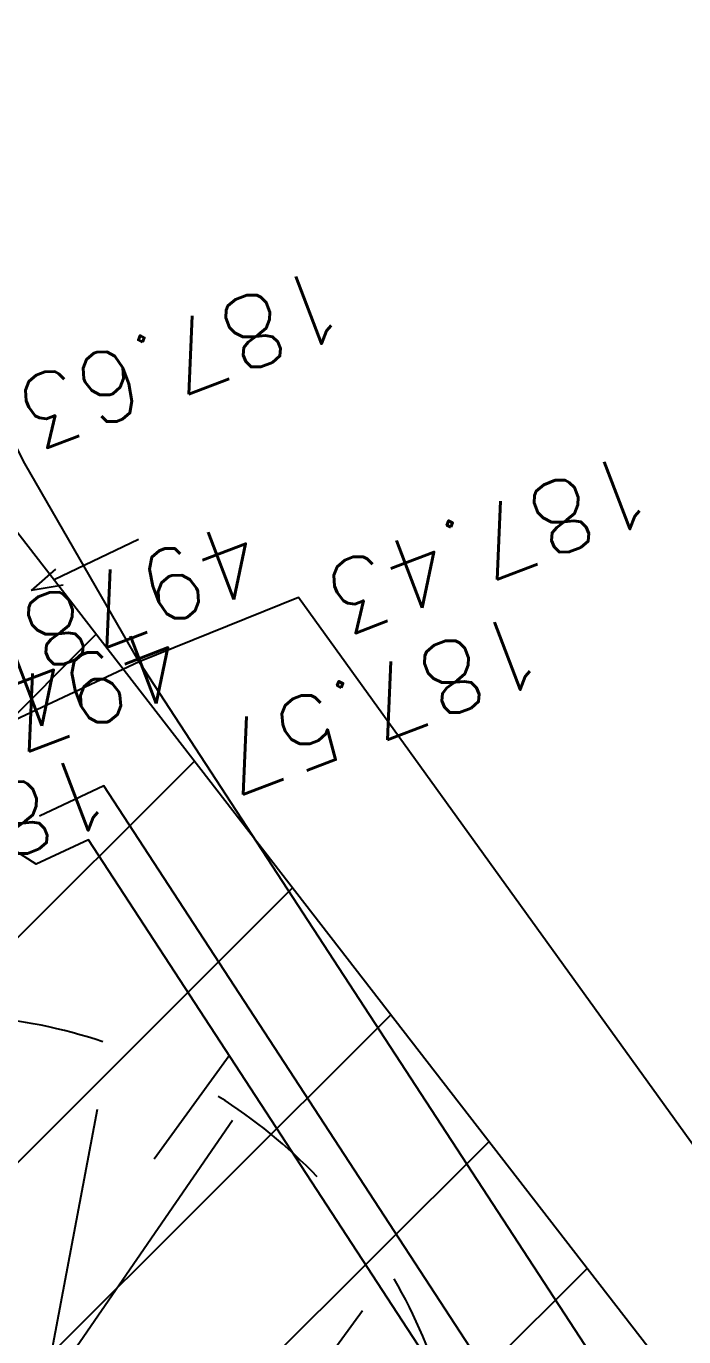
# Model space of a CAD drawing. Header units: centimetres. Extents: x 212517 to 243222, y -357108 to -330212.
# Drawn here: x 229764 to 230074, y -344753 to -344134 of the extents above; entities that cross this region are included whole.
import ezdxf
from ezdxf.enums import TextEntityAlignment as Align
from ezdxf.lldxf.tags import DXFTag

# ---------------------------------------------------------------- set-up
doc = ezdxf.new("R2010")
doc.units = ezdxf.units.CM
doc.layers.get('0').update_dxf_attribs({"color": 252})
for name, color, linetype in [('Fond topo - BAT_ANN', 252, 'Continuous'), ('Fond topo - CLO_MUR', 252, 'Continuous'), ('Fond topo - ESPACE_BOISE', 252, 'Continuous'), ('Fond topo - TAL', 252, 'Continuous'), ('Fond topo - TAL_HAC', 252, 'Continuous'), ('Fond topo - VEG', 252, 'Continuous'), ('Fond topo - Z_500', 252, 'Continuous'), ('prlm-VRD', 2, 'Continuous'), ('SA - EBC', 252, 'Continuous'), ('SA - platelage bois', 252, 'Continuous')]:
    doc.layers.add(name, color=color, linetype=linetype)
for name, color, linetype, plot in [('Fond topo - N', 252, 'Continuous', False), ('Fond topo - NCACHE', 252, 'Continuous', False), ('Fond topo - ZCACHE', 252, 'Continuous', False)]:
    doc.layers.add(name, color=color, linetype=linetype, plot=plot)
doc.layers.add('Fond topo - P', color=252, linetype='Continuous', lineweight=50)
doc.layers.add('Fond topo - VOI', color=252, linetype='Continuous', lineweight=25)
doc.styles.add('SIMPLEX', font='simplex_.ttf', dxfattribs={"height": 1.25})
tags = doc.linetypes.add('L1', pattern=[1.0000000298023224, 0.6000000238418579, -0.4000000059604645]).pattern_tags.tags
tags[6:7] = [DXFTag(74, 4), DXFTag(75, 0), DXFTag(340, '0'), DXFTag(46, 0.0), DXFTag(50, 0.0), DXFTag(44, 0.0), DXFTag(45, 0.0)]
tags[4:5] = [DXFTag(74, 4), DXFTag(75, 0), DXFTag(340, '0'), DXFTag(46, 0.0), DXFTag(50, 0.0), DXFTag(44, 0.0), DXFTag(45, 0.0)]
tags = doc.linetypes.add('L8', pattern=[0.22500000894069674, 0.1500000059604645, -0.07500000298023224]).pattern_tags.tags
tags[6:7] = [DXFTag(74, 4), DXFTag(75, 0), DXFTag(340, '0'), DXFTag(46, 0.0), DXFTag(50, 0.0), DXFTag(44, 0.0), DXFTag(45, 0.0)]
tags[4:5] = [DXFTag(74, 4), DXFTag(75, 0), DXFTag(340, '0'), DXFTag(46, 0.0), DXFTag(50, 0.0), DXFTag(44, 0.0), DXFTag(45, 0.0)]

# ---------------------------------------------------------------- blocks, each defined once
blk = doc.blocks.new('ESC01')
at = {"ltscale": 2}
for p, q in [((1.338104, 0), (0, 0)), ((1.257547, 0.126415), (1.7, 0)), ((1.257547, -0.126415), (1.7, 0))]:
    blk.add_line(p, q, dxfattribs=at)
blk = doc.blocks.new('PTOPO')
at = {"layer": 'Fond topo - NCACHE', "style": 'SIMPLEX'}
blk.add_attdef('MAT', text='', height=0.34, dxfattribs=at).set_placement((0.09999999986030161, -0.09999999962747097), align=Align.TOP_LEFT)
at = {"layer": 'Fond topo - ZCACHE', "style": 'SIMPLEX'}
blk.add_attdef('ALT', (0.09999999986030161, 0.09999999962747097), '', height=0.34, dxfattribs=at)
blk = doc.blocks.new('VEG12')
at = {"ltscale": 2}
for p, q in [((-0.05265807700000003, -0.029192154), (-0.412380265, -0.256628677)), ((-0.151821475, -0.09483882200000002), (-0.2999525240000001, -0.315936062))]:
    blk.add_line(p, q, dxfattribs=at)
for start, end in [(173.0769230068974, 186.9230769931026), (200.7692310571047, 214.6153850641662), (228.4615380795054, 242.3076921006177)]:
    blk.add_arc((0, 0), 0.496982058, start, end, dxfattribs=at)
blk = doc.blocks.new('A$C1F970F0F')
at = {"layer": 'SA - EBC'}
h = blk.add_hatch(dxfattribs=at)
h.set_pattern_fill('_USER', color=256, scale=74.99999999999999, angle=-325.7236014113932, style=0, pattern_type=0)
h.set_pattern_definition([(34.27639858860678, (-277130161.1279894, -473864756.7787022), (-42.238928459823, 61.97477650275113), [])])
edge = h.paths.add_edge_path()
edge.add_line((5801.470568619522, -3162.013069131843), (4083.559282644929, -3271.123614088357))
edge.add_line((4083.559282644929, -3271.123614088356), (4014.481307725509, -3717.332461968055))
edge.add_line((4014.48130772551, -3717.332461968055), (3135.517961824245, -3810.19300101904))
edge.add_line((3135.517961824245, -3810.19300101904), (2274.245008604417, -3693.648081323564))
edge.add_line((2274.245008604417, -3693.648081323564), (1554.636776175834, -3420.099318784944))
edge.add_arc((2508.775769578408, -2315.674454232369), 1459.498372788833, 157.1868533427094, 229.1754823893534, ccw=False)
edge.add_arc((1966.013830892235, -2087.371785851423), 870.6752834691503, 94.3015183869224, 157.1868533106914, ccw=False)
edge.add_line((1900.708697991695, -1219.149067345796), (2859.239020416566, -1223.495634912559))
edge.add_arc((3100.860739749298, 1265.329539486049), 2500.526305395239, 264.4549516394795, 302.9422754293212)
edge.add_arc((4209.331858878893, -445.3369775435177), 462.1229708170858, 302.9422754305585, 376.8336969250394)
edge.add_arc((2214.122706379954, -1049.006753214115), 2546.655714682971, 16.8336969158998, 38.14703645440247)
edge.add_arc((3041.32627014761, -399.2990096244524), 1494.806919462396, 38.14703657403813, 72.97328584086019)
edge.add_line((3479.031970107599, 1029.988031775616), (2182.437305702805, 1414.38613606858))
edge.add_line((2182.437305702805, 1414.38613606858), (1056.590900019184, 1822.819186472099))
edge.add_arc((1766.412018482452, 3779.442320525911), 2081.398594438606, 212.7495497786225, 250.0603089288685, ccw=False)
edge.add_line((15.86575126143373, 2653.472571668582), (-104.0907319930869, 3091.26353710603))
edge.add_line((-104.0907319930869, 3091.26353710603), (-169.6986146466322, 3639.54836895815))
edge.add_line((-169.6986146466322, 3639.548368958149), (-35.58090533515337, 6158.014854826562))
edge.add_arc((-194.3533792400212, 7143.826589584332), 998.5156357593988, 279.1493507374978, 373.962283499627)
edge.add_arc((2392.201579171132, 7786.918955579627), 1666.786287877102, 172.6269749467245, 193.9622835974407, ccw=False)
edge.add_arc((-45.50651600643437, 8102.354993671941), 791.2455775503726, -7.373025019439765, 16.43829965925021)
edge.add_line((713.3969204091394, 8326.263765657093), (486.7428317772967, 9142.81155059313))
edge.add_line((486.7428317772967, 9142.811550593131), (1338.845530021721, 9564.23852196786))
edge.add_line((1338.845530021721, 9564.23852196786), (1632.623584095551, 8945.24637913095))
edge.add_line((1632.623584095551, 8945.246379130947), (1394.029444699765, 8829.874494032001))
edge.add_line((1394.029444699765, 8829.874494032001), (1731.997733793977, 8131.230781666551))
edge.add_arc((1233.216649704336, 7889.945865525577), 554.0766919865823, -19.640967550384175, 25.815335324856676, ccw=False)
edge.add_line((1755.055695752756, 7703.706797235046), (1558.214479468655, 6807.520788570679))
edge.add_line((1558.214479468655, 6807.52078857068), (1570.021725572625, 6609.158708993335))
edge.add_line((1570.021725572625, 6609.158708993335), (1852.913141606868, 5734.125706863067))
edge.add_line((1852.913141606869, 5734.125706863067), (2726.748207475315, 4020.986816292172))
edge.add_line((2726.748207475315, 4020.986816292172), (3802.352916265851, 4004.947770972833))
edge.add_arc((8355.58168857983, 5950.706307988518), 4951.552134169374, 203.138762427905, 230.8301436200186)
edge.add_arc((13583.66465597079, 12367.85935474512), 13228.79229856088, 230.8301435441083, 233.1638398044412)
edge.add_line((5652.622255943647, 1780.153648245416), (4998.697813068342, 1820.441475819727))
edge.add_line((4998.697813068342, 1820.441475819727), (4863.841220233488, 767.0816613875431))
edge.add_line((4863.841220233488, 767.0816613875434), (5595.355488733695, 631.185878681516))
edge.add_line((5595.355488733695, 631.1858786815158), (5852.747939948536, -2020.707044821664))
edge.add_line((5852.747939948536, -2020.707044821665), (5881.394298709887, -2966.563612924887))
edge.add_line((5881.394298709887, -2966.563612924887), (5801.470568619523, -3162.013069131842))
at = {"layer": 'SA - platelage bois'}
h = blk.add_hatch(dxfattribs=at)
h.set_pattern_fill('PASSERELLE', color=256, scale=150, angle=-79.57359988551433, style=0, pattern_type=2)
h.set_pattern_definition([(280.4264001144857, (-277130161.1279894, -473864756.7787022), (55.32121061969438, 10.17969329456503), []), (280.4264001144857, (-277130142.6875859, -473864753.3854711), (55.32121061969438, 10.17969329456503), [18.75, -18.75]), (280.4264001144857, (-277130124.2471823, -473864749.99224), (55.32121061969438, 10.17969329456503), [18.75, -18.75])])
edge = h.paths.add_edge_path()
edge.add_line((2725.901062089127, 6012.528431313086), (2386.630692397103, 5926.530662444159))
edge.add_line((2386.630692397103, 5926.530662444159), (2509.249471633509, 5442.786500679929))
edge.add_line((2509.249471633509, 5442.786500679929), (2850.073478335894, 5527.679485610714))
at = {"layer": 'Fond topo - BAT_ANN', "ltscale": 2, "flags": 128}
for points in [[(2078.790872114182, 5309.014268106743), (2043.222072811403, 5411.196387657827), (1949.27825250494, 5735.525143899209), (1873.882596901186, 6066.475251613846), (1852.072550426782, 6171.223984070048)], [(2078.790872114182, 5309.014268106743), (2007.53972659059, 5290.836340538137), (1896.896320869615, 5640.917108505732)]]:
    blk.add_lwpolyline(points, dxfattribs=at)
at = {"layer": 'Fond topo - CLO_MUR', "ltscale": 2, "flags": 128}
for points in [[(3210.806780600868, 3655.560700736976), (2967.47607868367, 3852.247976098117), (2806.124080487538, 4009.722052395067), (2483.105938503675, 4426.406660257979), (2293.115390969659, 4788.92082265986), (2078.790872079524, 5309.014267923731), (2007.53972659059, 5290.836340538137)], [(3185.690594999554, 3616.714062519209), (2936.886427587082, 3817.825609500645), (2771.71810132509, 3979.024292373781), (2444.253974394841, 4401.444099320484), (2251.39051342329, 4769.439965430745), (2051.473408426969, 5254.571467959324), (2018.911219276944, 5246.264048859436)]]:
    blk.add_lwpolyline(points, dxfattribs=at)
at = {"layer": 'Fond topo - ESPACE_BOISE', "linetype": 'L1', "ltscale": 2, "flags": 128}
blk.add_lwpolyline([(5801.470568619522, -3162.013069131843), (4083.559282644929, -3271.123614088356), (4014.48130772551, -3717.332461968055), (3135.517961824245, -3810.19300101904), (2274.245008604417, -3693.648081323564), (1554.636776175834, -3420.099318784944, -0.3248648439675891), (1163.447808694293, -1749.787382690587, -0.2814891279475962), (1900.708697991695, -1219.149067345796), (2859.239020416566, -1223.495634912559, 0.1695292870025676), (4460.631470672048, -833.159289007697, 0.3340686001642133), (4651.652558133293, -311.5085830883972, 0.09326601102169153), (4216.884593398947, 524.0158635944096, 0.153138720952933), (3479.031970107599, 1029.988031775616), (2182.437305702805, 1414.38613606858), (1056.590900019184, 1822.819186472099, -0.1642525569996709), (15.86575126143373, 2653.472571668582), (-104.0907319930869, 3091.26353710603), (-169.6986146466322, 3639.548368958149), (-35.58090533515337, 6158.014854826562, 0.4390366150430304), (774.660880078399, 7384.751557306568, -0.09336270405047195), (739.1967976091219, 8000.81547627212, 0.104271961321091), (713.3969204091394, 8326.263765657093), (486.7428317772967, 9142.811550593131), (1338.845530021721, 9564.23852196786), (1632.623584095551, 8945.246379130947), (1394.029444699765, 8829.874494032001), (1731.997733793977, 8131.23078166655, -0.2009829630843761), (1755.055695752756, 7703.706797235046), (1558.214479468655, 6807.52078857068), (1570.021725572625, 6609.158708993335), (1852.913141606869, 5734.125706863067), (2726.748207475315, 4020.986816292172), (3802.352916265851, 4004.947770972833, 0.121417881002313), (5228.074839294609, 2111.882341611708, 0.01018302282179253), (5652.622255943647, 1780.153648245416), (4998.697813068342, 1820.441475819727), (4863.841220233488, 767.0816613875434), (5595.355488733695, 631.1858786815158), (5852.747939948536, -2020.707044821665), (5881.394298709887, -2966.563612924887)], format="xyb", close=True, dxfattribs=at)
at = {"layer": 'Fond topo - TAL', "linetype": 'L8', "ltscale": 2, "flags": 128}
blk.add_lwpolyline([(3068.46633406724, 3685.751229576934), (2923.586579172582, 3802.859362907181), (2756.758979975642, 3965.677440140445), (2427.361816069531, 4390.590812116205), (2233.249262345834, 4760.970027264518), (2039.596250322285, 5230.900685447556), (2013.211437483017, 5224.169267948493), (1971.530552636766, 5263.368652612423), (1862.517178697448, 5605.352517300847)], dxfattribs=at)
at = {"layer": 'Fond topo - TAL_HAC', "ltscale": 2}
for p, q in [((2041.997868002793, 5077.069003100212), (2085.957173862971, 5118.398333452374)), ((1985.432359415528, 4856.932541102779), (2125.316829335666, 4988.448072820659))]:
    blk.add_line(p, q, dxfattribs=at)
at = {"layer": 'Fond topo - VOI', "linetype": 'L8', "ltscale": 2, "flags": 128}
blk.add_lwpolyline([(3263.06660252163, 3715.505841009587), (3285.307576581867, 3741.786778505673), (3203.283475190866, 3811.201955087305), (2888.436678715389, 4077.649809826021), (2620.845431336551, 4399.237204472861), (2384.638580266579, 4840.694237244066), (2158.422420939783, 5324.927421112571), (2078.79087217103, 5309.014267906402)], dxfattribs=at)
at = {"layer": 'Fond topo - BAT_ANN', "ltscale": 2, "xscale": 32.99999999999999, "yscale": 32.99999999999999, "zscale": 99.99999999999997, "rotation": 194.8951031343985}
blk.add_blockref('ESC01', (2089.239731911065, 5366.129028643248), dxfattribs=at)
at = {"layer": 'Fond topo - P', "ltscale": 2}
ref = blk.add_blockref('PTOPO', (2043.222072811403, 5411.196387657827), dxfattribs=dict(at, xscale=99.99999999999994, yscale=99.99999999999994, zscale=99.99999999999994, rotation=190.0656205306617))
ref.add_attrib('MAT', '4975', dxfattribs={"layer": 'Fond topo - N', "color": 0, "ltscale": 2, "height": 33.99999999999999, "rotation": 190.0656204987762, "style": 'SIMPLEX'}).set_placement((2031.628230979503, 5419.294710408185), align=Align.TOP_LEFT)
ref.add_attrib('ALT', '187.63', (2201.170582060277, 5476.966908643083), dxfattribs={"layer": 'Fond topo - Z_500', "color": 0, "ltscale": 2, "height": 33.99999999999999, "rotation": 190.0656204987762, "style": 'SIMPLEX'})
ref = blk.add_blockref('PTOPO', (2158.422420939783, 5324.927421112571), dxfattribs=dict(at, xscale=99.99999999999994, yscale=99.99999999999994, zscale=99.99999999999994, rotation=190.0656205306617))
ref.add_attrib('MAT', '4978', dxfattribs={"layer": 'Fond topo - N', "color": 0, "ltscale": 2, "height": 33.99999999999999, "rotation": 190.0656204987762, "style": 'SIMPLEX'}).set_placement((2146.828579107883, 5333.025743862931), align=Align.TOP_LEFT)
ref.add_attrib('ALT', '187.43', (2327.962862877273, 5363.913062741974), dxfattribs={"layer": 'Fond topo - Z_500', "color": 0, "ltscale": 2, "height": 33.99999999999999, "rotation": 190.0656204987762, "style": 'SIMPLEX'})
ref = blk.add_blockref('PTOPO', (2058.260075359817, 5283.215823343602), dxfattribs=dict(at, xscale=99.99999999999999, yscale=99.99999999999999, zscale=99.99999999999999, rotation=190.0656205306616))
ref.add_attrib('MAT', '4977', dxfattribs={"layer": 'Fond topo - N', "color": 0, "ltscale": 2, "height": 33.99999999999999, "rotation": 190.0656204987762, "style": 'SIMPLEX'}).set_placement((2046.666233527917, 5291.314146093961), align=Align.TOP_LEFT)
ref.add_attrib('ALT', '189.02/mur', (2050.161752613791, 5271.621981534579), dxfattribs={"layer": 'Fond topo - Z_500', "color": 0, "ltscale": 2, "height": 33.99999999999999, "rotation": 190.0656204987762, "style": 'SIMPLEX'})
ref = blk.add_blockref('PTOPO', (2113.248387155982, 5283.516830058159), dxfattribs=dict(at, xscale=99.99999999999994, yscale=99.99999999999994, zscale=99.99999999999994, rotation=190.0656205306617))
ref.add_attrib('MAT', '4979', dxfattribs={"layer": 'Fond topo - N', "color": 0, "ltscale": 2, "height": 33.99999999999999, "rotation": 190.0656204987762, "style": 'SIMPLEX'}).set_placement((2101.654545324082, 5291.615152808517), align=Align.TOP_LEFT)
ref.add_attrib('ALT', '187.57', (2262.969140154786, 5299.051432719852), dxfattribs={"layer": 'Fond topo - Z_500', "color": 0, "ltscale": 2, "height": 33.99999999999999, "rotation": 190.0656204987762, "style": 'SIMPLEX'})
at = {"layer": 'Fond topo - VEG', "ltscale": 2, "xscale": 503.1999999999997, "yscale": 503.1999999999997, "zscale": 99.99999999999997, "rotation": 192.432705982593}
blk.add_blockref('VEG12', (1906.912146745969, 4917.43446007886), dxfattribs=at)

msp = doc.modelspace()

# ---------------------------------------------------------------- block references
at = {"layer": 'prlm-VRD', "rotation": 10.72360141139323}
msp.add_blockref('A$C1F970F0F', (228762.2467792132, -350037.5300254133), dxfattribs=at)

doc.saveas('drawing.dxf')
